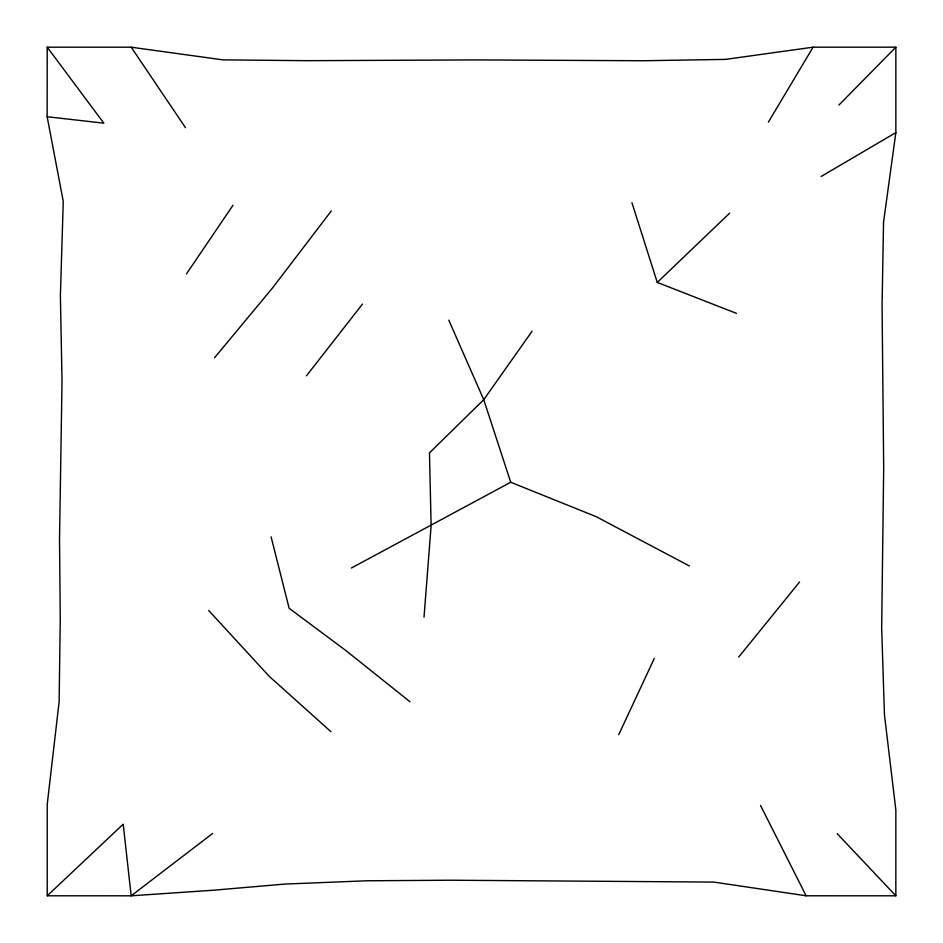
<?xml version="1.0" encoding="UTF-8"?>
<svg xmlns="http://www.w3.org/2000/svg" width="943" height="943" viewBox="0 0 943 943"><rect width="100%" height="100%" fill="white"/><g stroke="black" fill="none" stroke-linecap="round" stroke-linejoin="round"><path stroke-width="1.41" d="M47.15 116.732L47.221 47.185L131.218 47.209L222.961 59.857L306.911 60.682L475.39 59.916L643.326 60.741L725.45 59.397L813.09 47.185L895.85 47.185L895.85 132.621L883.544 222.218L882.07 305.284L883.685 468.093L881.67 627.802L884.44 714.653L895.85 810.025L895.838 895.803L806.135 895.791L713.839 882.082L451.049 880.22L366.65 880.786L284.821 884.074L213.342 890.227L131.171 895.815L47.233 895.791L47.233 804.344L59.126 701.745L60.258 619.032L59.527 539.337L62.026 381.113L60.387 295.748L63.264 201.389L47.15 116.732L103.86 123.179L47.221 47.185M424.02 617.087L431.128 525.64L429.466 452.888L483.747 399.679L532.1 331.217M618.738 734.668L654.301 658.391M768.404 122.083L813.09 47.185M186.478 273.894L233.015 205.22M331.311 210.937L272.539 287.945L214.556 357.751M306.463 375.809L362.489 304.059M738.711 657.035L799.57 581.996M838.846 105.121L895.85 47.185M736.436 313.347L657.259 282.428L729.682 213.118M47.233 895.791L123.203 824.194L131.171 895.815L212.647 833.447M821.153 176.471L895.85 132.621M689.451 565.989L596.141 516.646L510.717 482.25L351.362 568.04M410.016 701.769L345.716 650.434L289.147 608.294L271.089 536.838M330.934 731.685L269.203 676.308L208.698 610.475M837.231 833.683L895.838 895.803M131.218 47.209L185.5 127.706M760.518 805.44L806.135 895.791M448.809 320.184L483.747 399.679L510.717 482.25M631.94 202.721L657.259 282.428"/></g></svg>
